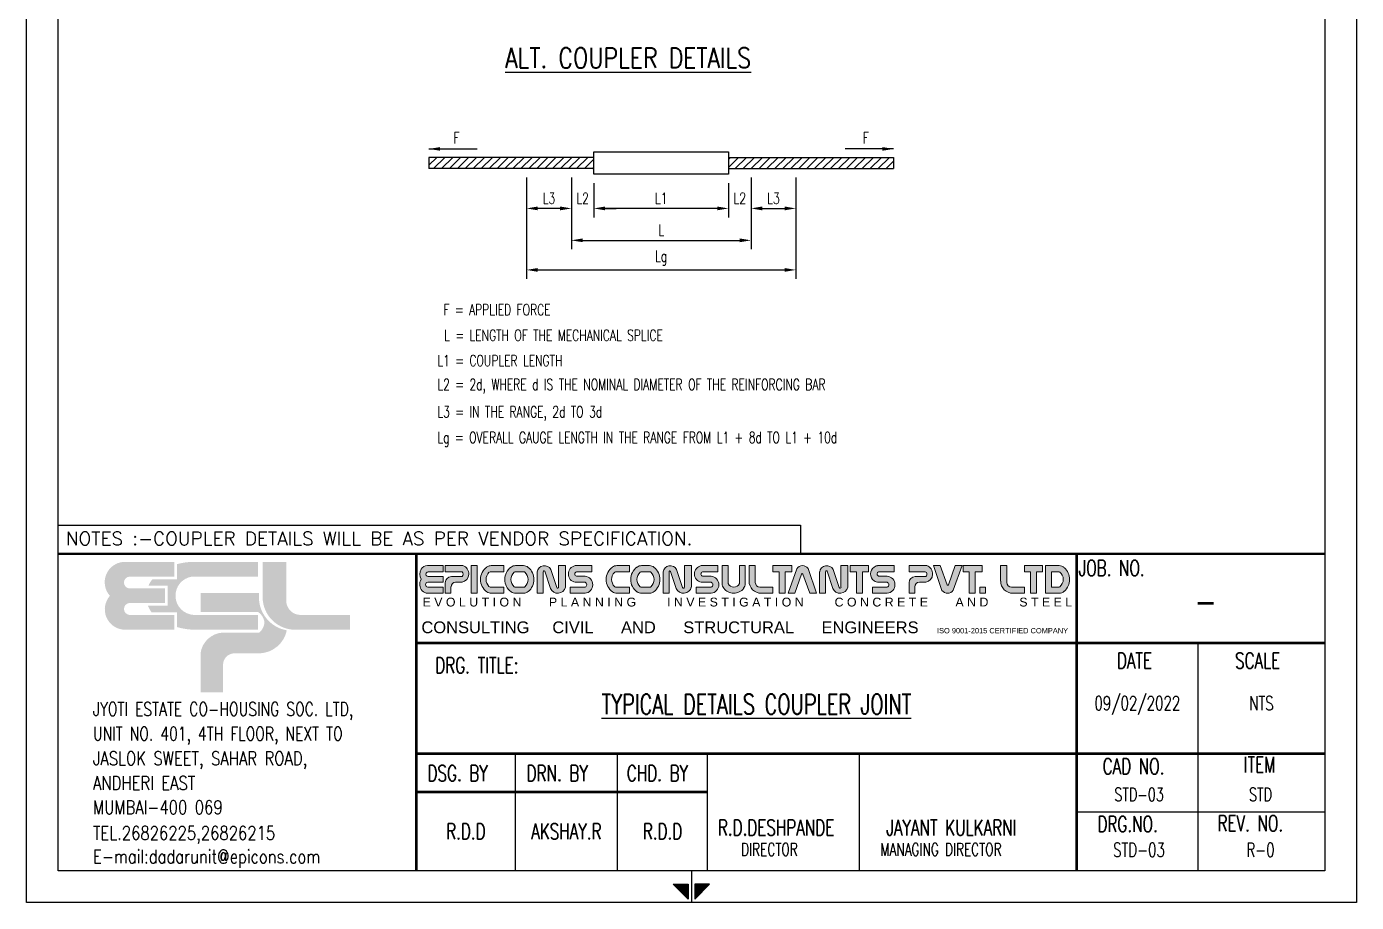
# Model space of a CAD drawing. Header units: inches. Extents: x -106001 to -76391, y -23486 to 18391.
# Drawn here: x -106001 to -76391, y -23486 to -3978 of the extents above; entities that cross this region are included whole.
import ezdxf
from ezdxf.enums import TextEntityAlignment as Align

# ---------------------------------------------------------------- set-up
doc = ezdxf.new("R2010")
doc.units = ezdxf.units.IN
doc.header["$LTSCALE"] = 500
doc.header["$MEASUREMENT"] = 0
doc.header["$PDMODE"] = 35
doc.layers.add('00 ECPL LOGO', color=250, linetype='Continuous', lineweight=20)
doc.layers.add('00 ELEV-2', color=9, linetype='Continuous', lineweight=30)
for name, color, linetype in [('3CONRED', 1, 'Continuous'), ('PNA', 8, 'Continuous'), ('S-COLUMN', 1, 'Continuous'), ('S-COLUMN HATCH', 8, 'Continuous'), ('S-DIM-1', 5, 'Continuous'), ('S-TEXT-1', 4, 'Continuous'), ('S-TITIL', 6, 'Continuous'), ('TEXT', 7, 'Continuous'), ('TEXT (SHEET)', 4, 'Continuous'), ('TEXT NORMAL', 4, 'Continuous'), ('TITLE', 6, 'Continuous'), ('TXT1', 2, 'Continuous')]:
    doc.layers.add(name, color=color, linetype=linetype)
doc.styles.add('ROMAND', font='simplex.shx')
doc.styles.add('ROMANS', font='simplex.shx', dxfattribs={"width": 0.7})
doc.styles.add('SEC. TEXT', font='arial.ttf', dxfattribs={"height": 180})
doc.dimstyles.new('dim10', dxfattribs={"dimtxt": 250, "dimasz": 250, "dimexe": 200, "dimexo": 200, "dimgap": 100, "dimtad": 1, "dimdec": 0, "dimlfac": 0.1, "dimzin": 0, "dimdsep": 46, "dimtxsty": 'ROMANS', "dimcen": 0, "dimclrd": 5, "dimclre": 5, "dimclrt": 4, "dimadec": 0, "dimazin": 0, "dimtfac": 1, "dimtdec": 0, "dimtix": 1, "dimtofl": 0, "dimtmove": 2, "dimatfit": 3, "dimfxl": 0, "dimtolj": 1, "dimtzin": 0, "dimlwd": -1, "dimlwe": -1, "dimarcsym": 0})
pattern_1 = [(45, (-131009.66, -11159.05), (-88.38835, 88.38835), [])]

# ---------------------------------------------------------------- blocks, each defined once
blk = doc.blocks.new('*D6')
at = {"layer": 'Defpoints', "color": 0}
for p in [(-93371, -7267), (-90371, -7267), (-93371, -8028)]:
    blk.add_point(p, dxfattribs=at)
at = {"layer": 'S-DIM-1', "color": 5}
for p, q in [((-93371, -7467), (-93371, -8228)), ((-90371, -7467), (-90371, -8228)), ((-90621, -8028), (-93121, -8028))]:
    blk.add_line(p, q, dxfattribs=at)
for points in [[(-93121, -7986), (-93121, -8070), (-93371, -8028)], [(-90621, -8070), (-90621, -7986), (-90371, -8028)]]:
    blk.add_solid(points, dxfattribs=at)
at = {"layer": 'S-DIM-1', "color": 4, "insert": (-91871, -7803), "char_height": 250, "attachment_point": 5, "style": 'ROMANS'}
blk.add_mtext('\\A1;L1', dxfattribs=at)
blk = doc.blocks.new('*D7')
at = {"layer": 'Defpoints', "color": 0}
for p in [(-90371, -7267), (-89871, -7142), (-89871, -8028)]:
    blk.add_point(p, dxfattribs=at)
at = {"layer": 'S-DIM-1', "color": 5}
for p, q in [((-89871, -7342), (-89871, -8228)), ((-90371, -7467), (-90371, -8228)), ((-90621, -8028), (-90871, -8028)), ((-89621, -8028), (-89371, -8028))]:
    blk.add_line(p, q, dxfattribs=at)
for points in [[(-90621, -8070), (-90621, -7986), (-90371, -8028)], [(-89621, -7986), (-89621, -8070), (-89871, -8028)]]:
    blk.add_solid(points, dxfattribs=at)
at = {"layer": 'S-DIM-1', "color": 4, "insert": (-90121, -7803), "char_height": 250, "attachment_point": 5, "style": 'ROMANS'}
blk.add_mtext('\\A1;L2', dxfattribs=at)
blk = doc.blocks.new('*D8')
at = {"layer": 'Defpoints', "color": 0}
for p in [(-89871, -7142), (-88871, -7142), (-88871, -8028)]:
    blk.add_point(p, dxfattribs=at)
at = {"layer": 'S-DIM-1', "color": 5}
for p, q in [((-89871, -7342), (-89871, -8228)), ((-88871, -7342), (-88871, -8228)), ((-89621, -8028), (-89121, -8028))]:
    blk.add_line(p, q, dxfattribs=at)
for points in [[(-89621, -7986), (-89621, -8070), (-89871, -8028)], [(-89121, -8070), (-89121, -7986), (-88871, -8028)]]:
    blk.add_solid(points, dxfattribs=at)
at = {"layer": 'S-DIM-1', "color": 4, "insert": (-89371, -7803), "char_height": 250, "attachment_point": 5, "style": 'ROMANS'}
blk.add_mtext('\\A1;L3', dxfattribs=at)
blk = doc.blocks.new('*D9')
at = {"layer": 'Defpoints', "color": 0}
for p in [(-93871, -7142), (-93371, -7267), (-93871, -8028)]:
    blk.add_point(p, dxfattribs=at)
at = {"layer": 'S-DIM-1', "color": 5}
for p, q in [((-93871, -7342), (-93871, -8228)), ((-93371, -7467), (-93371, -8228)), ((-94121, -8028), (-94371, -8028)), ((-93121, -8028), (-92871, -8028))]:
    blk.add_line(p, q, dxfattribs=at)
for points in [[(-94121, -8070), (-94121, -7986), (-93871, -8028)], [(-93121, -7986), (-93121, -8070), (-93371, -8028)]]:
    blk.add_solid(points, dxfattribs=at)
at = {"layer": 'S-DIM-1', "color": 4, "insert": (-93621, -7803), "char_height": 250, "attachment_point": 5, "style": 'ROMANS'}
blk.add_mtext('\\A1;L2', dxfattribs=at)
blk = doc.blocks.new('*D10')
at = {"layer": 'Defpoints', "color": 0}
for p in [(-94871, -7142), (-93871, -7142), (-94871, -8028)]:
    blk.add_point(p, dxfattribs=at)
at = {"layer": 'S-DIM-1', "color": 5}
for p, q in [((-94871, -7342), (-94871, -8228)), ((-93871, -7342), (-93871, -8228)), ((-94121, -8028), (-94621, -8028))]:
    blk.add_line(p, q, dxfattribs=at)
for points in [[(-94621, -7986), (-94621, -8070), (-94871, -8028)], [(-94121, -8070), (-94121, -7986), (-93871, -8028)]]:
    blk.add_solid(points, dxfattribs=at)
at = {"layer": 'S-DIM-1', "color": 4, "insert": (-94371, -7803), "char_height": 250, "attachment_point": 5, "style": 'ROMANS'}
blk.add_mtext('\\A1;L3', dxfattribs=at)
blk = doc.blocks.new('*D11')
at = {"layer": 'Defpoints', "color": 0}
for p in [(-94871, -7142), (-88871, -7142), (-88871, -9398)]:
    blk.add_point(p, dxfattribs=at)
at = {"layer": 'S-DIM-1', "color": 5}
for p, q in [((-94871, -7342), (-94871, -9598)), ((-88871, -7342), (-88871, -9598)), ((-94621, -9398), (-89121, -9398))]:
    blk.add_line(p, q, dxfattribs=at)
for points in [[(-94621, -9356), (-94621, -9439), (-94871, -9398)], [(-89121, -9439), (-89121, -9356), (-88871, -9398)]]:
    blk.add_solid(points, dxfattribs=at)
at = {"layer": 'S-DIM-1', "color": 4, "insert": (-91871, -9131), "char_height": 250, "attachment_point": 5, "style": 'ROMANS'}
blk.add_mtext('\\A1;Lg', dxfattribs=at)
blk = doc.blocks.new('*D12')
at = {"layer": 'Defpoints', "color": 0}
for p in [(-93871, -7142), (-89871, -7142), (-89871, -8739)]:
    blk.add_point(p, dxfattribs=at)
at = {"layer": 'S-DIM-1', "color": 5}
for p, q in [((-93871, -7342), (-93871, -8939)), ((-89871, -7342), (-89871, -8939)), ((-93621, -8739), (-90121, -8739))]:
    blk.add_line(p, q, dxfattribs=at)
for points in [[(-93621, -8697), (-93621, -8780), (-93871, -8739)], [(-90121, -8780), (-90121, -8697), (-89871, -8739)]]:
    blk.add_solid(points, dxfattribs=at)
at = {"layer": 'S-DIM-1', "color": 4, "insert": (-91871, -8514), "char_height": 250, "attachment_point": 5, "style": 'ROMANS'}
blk.add_mtext('\\A1;L', dxfattribs=at)
blk = doc.blocks.new('MID')
at = {"layer": 'TEXT'}
for p, q in [((8.94, 1.07), (4.27, 5.74)), ((4.27, 5.74), (4.27, 1.07)), ((0, 0), (10, 0)), ((4.27, 1.07), (8.94, 1.07)), ((8.94, -1.07), (4.27, -5.74)), ((4.27, -1.07), (8.94, -1.07)), ((4.27, -5.74), (4.27, -1.07))]:
    blk.add_line(p, q, dxfattribs=at)
for points in [[(4.27, 5.74), (8.94, 1.07), (4.27, 1.07)], [(4.27, -5.74), (8.94, -1.07), (4.27, -1.07)]]:
    blk.add_solid(points, dxfattribs=at)
blk = doc.blocks.new('ecpl logo')
at = {"layer": '00 ECPL LOGO'}
for color, points in [(256, [(351, -827, 0.621111), (586, -1401), (1442, -1401), (1442, -1151), (682, -1151, -0.917622), (682, -948), (1285, -948), (1285, -702), (682, -702, -0.926164), (682, -501), (1442, -501), (1442, -251), (581, -251, 0.621111), (351, -827)]), (152, [(2940, -251), (2940, -863, 0.384329), (3453, -1401), (4422, -1401), (4422, -1151), (3582, -1151, -0.414214), (3340, -908), (3340, -251)]), (140, [(1887, -779), (1887, -1102), (2862, -1102, -0.232111), (2971, -1281, -0.194401), (2883, -1450), (2269, -1450, 0.364674), (1887, -1802), (1887, -2463), (2269, -2463), (2269, -1996, -0.414214), (2462, -1802), (2899, -1802, 0.338499), (3350, -1412, -0.371272), (2877, -839), (2877, -779)])]:
    blk.add_hatch(color=color, dxfattribs=at).paths.add_polyline_path(points)
h = blk.add_hatch(color=253, dxfattribs=at)
h.dxf.hatch_style = 1
h.paths.add_polyline_path([(995, -993, 0.07148), (1056, -1106), (1486, -1106), (1486, -1356, 0.065387), (1776, -1401), (2862, -1401), (2862, -1151), (1776, -1151, -0.910826), (1742, -501), (2862, -501), (2862, -251), (1776, -251, 0.069483), (1486, -291), (1486, -546), (1071, -546, 0.072407), (1003, -657), (1329, -657), (1329, -993)])
blk = doc.blocks.new('A4')
at = {"layer": '00 ECPL LOGO'}
h = blk.add_hatch(color=7, dxfattribs=at)
h.dxf.hatch_style = 1
h.paths.add_polyline_path([(247453, 1047), (247453, 1139), (247221, 1139, 0.261636), (247124, 1085, 0.285841), (247126, 937, 0.344902), (247143, 764, 0.204992), (247225, 729), (247453, 729), (247453, 820), (247230, 820, -1), (247225, 894), (247453, 894), (247453, 977), (247230, 977, -1), (247229, 1047)])
h = blk.add_hatch(color=7, dxfattribs=at)
h.dxf.hatch_style = 1
h.paths.add_polyline_path([(247745, 1139), (247483, 1139), (247483, 1047), (247732, 1047, -0.440545), (247732, 977), (247574, 977, 0.414214), (247483, 886), (247483, 729), (247568, 729), (247568, 825, -0.414214), (247637, 894), (247732, 894, 0.757811)])
h.paths.add_polyline_path([(247957, 1139), (247868, 1139), (247868, 729), (247957, 729)])
h.paths.add_polyline_path([(248355, 1139), (248167, 1139, 0.154275), (248102, 1119, 0.519672), (248102, 750, 0.154275), (248167, 729), (248355, 729), (248355, 820), (248148, 820, -0.210356), (248131, 828, -0.388707), (248131, 1039, -0.210356), (248148, 1047), (248355, 1047)])
h.paths.add_polyline_path([(248643, 1139), (248527, 1139, 0.159018), (248460, 1118, 0.507969), (248460, 751, 0.159018), (248527, 729), (248643, 729, 0.173791), (248715, 755, 0.472311), (248715, 1114, 0.173791)])
h.paths.add_polyline_path([(248651, 1047, -0.185052), (248666, 1041, -0.445894), (248666, 826, -0.185052), (248651, 820), (248522, 820, -0.185052), (248507, 826, -0.445894), (248507, 1041, -0.185052), (248522, 1047)], flags=16)
h.paths.add_polyline_path([(249049, 1084, 0.723435), (248849, 1047), (248849, 729), (248938, 729), (248938, 1047, -0.723435), (248960, 1056), (249044, 801, 0.724077), (249268, 820), (249268, 1139), (249166, 1139), (249166, 822, -0.755661), (249139, 813)])
h.paths.add_polyline_path([(249659, 1139), (249413, 1139, 0.823713), (249413, 892), (249558, 892, -0.713272), (249558, 820), (249337, 820), (249337, 729), (249558, 729, 0.900309), (249558, 984), (249430, 984, -0.746931), (249430, 1047), (249659, 1047)])
h = blk.add_hatch(color=7, dxfattribs=at)
h.dxf.hatch_style = 1
h.paths.add_polyline_path([(250219, 1139), (250031, 1139, 0.154275), (249966, 1119, 0.519672), (249966, 750, 0.154275), (250031, 729), (250219, 729), (250219, 820), (250011, 820, -0.210932), (249995, 828, -0.385278), (249994, 1039, -0.212895), (250011, 1047), (250219, 1047)])
h.paths.add_polyline_path([(250585, 1114, 0.173792), (250513, 1139), (250397, 1139, 0.159018), (250330, 1118, 0.507969), (250330, 751, 0.159018), (250397, 729), (250513, 729, 0.173792), (250585, 755, 0.472311)])
h.paths.add_polyline_path([(250521, 1047, -0.185053), (250536, 1041, -0.445893), (250536, 826, -0.185053), (250521, 820), (250392, 820, -0.185053), (250377, 826, -0.445893), (250377, 1041, -0.185053), (250392, 1047)], flags=16)
h.paths.add_polyline_path([(250717, 1047), (250717, 729), (250806, 729), (250806, 1047, -0.436861), (250818, 1060, -0.319738), (250829, 1052), (250912, 801, 0.724077), (251136, 820), (251136, 1139), (251034, 1139), (251034, 822, -0.755661), (251007, 813), (250917, 1084, 0.723435)])
h.paths.add_polyline_path([(251530, 1139), (251284, 1139, 0.823713), (251284, 892), (251429, 892, -0.713272), (251429, 820), (251208, 820), (251208, 729), (251429, 729, 0.900309), (251429, 984), (251302, 984, -0.746931), (251302, 1047), (251530, 1047)])
h.paths.add_polyline_path([(251683, 1139), (251595, 1139), (251595, 872, 0.160106), (251617, 804, 0.505303), (251913, 804, 0.160106), (251935, 872), (251935, 1139), (251849, 1139), (251849, 872, -0.621318), (251683, 872)])
h.paths.add_polyline_path([(252085, 1139), (251992, 1139), (251992, 911, 0.414214), (252175, 729), (252347, 729), (252347, 820), (252154, 820, -0.414214), (252085, 889)])
h.paths.add_polyline_path([(252628, 1139), (252347, 1139), (252347, 1049), (252439, 1049), (252439, 729), (252527, 729), (252527, 1049), (252628, 1049)])
h.paths.add_polyline_path([(252869, 1097, 0.539211), (252702, 1092), (252571, 729), (252674, 729), (252771, 1014, -0.708617), (252793, 1014), (252895, 729), (252994, 729)])
h.paths.add_polyline_path([(253241, 1084, 0.723435), (253040, 1047), (253040, 729), (253129, 729), (253129, 1047, -0.723435), (253151, 1056), (253235, 801, 0.724077), (253459, 820), (253459, 1139), (253357, 1139), (253357, 822, -0.755661), (253330, 813)])
h.paths.add_polyline_path([(253764, 1139), (253495, 1139), (253495, 1049), (253587, 1049), (253587, 729), (253676, 729), (253676, 1049), (253764, 1049)])
h.paths.add_polyline_path([(254145, 1139), (253916, 1139, 0.157568), (253849, 1118, 0.511532), (253849, 913, 0.157569), (253916, 892), (254044, 892, -0.713272), (254044, 820), (253823, 820), (253823, 729), (254044, 729, 0.900308), (254044, 984), (253921, 984), (253917, 984, -0.722204), (253917, 1049), (254145, 1049)])
h = blk.add_hatch(color=7, dxfattribs=at)
h.dxf.hatch_style = 1
h.paths.add_polyline_path([(254630, 1139), (254369, 1139), (254369, 1047), (254607, 1047, -0.270444), (254627, 1035, -0.26297), (254627, 989, -0.270444), (254607, 977), (254460, 977, 0.414214), (254369, 886), (254369, 729), (254454, 729), (254454, 825, -0.414214), (254522, 894), (254618, 894, 0.757811)])
h.paths.add_polyline_path([(254830, 1139), (254731, 1139), (254856, 772, 0.539211), (255024, 777), (255155, 1139), (255051, 1139), (254954, 855, -0.708617), (254932, 855)])
h.paths.add_polyline_path([(255452, 1139), (255171, 1139), (255171, 1049), (255262, 1049), (255262, 729), (255351, 729), (255351, 1049), (255452, 1049)])
h.paths.add_polyline_path([(255820, 1139), (255727, 1139), (255727, 911, 0.414214), (255910, 729), (256082, 729), (256082, 820), (255889, 820, -0.414214), (255820, 889)])
h.paths.add_polyline_path([(255502, 820), (255418, 820), (255418, 729), (255502, 729)])
h = blk.add_hatch(color=7, dxfattribs=at)
h.dxf.hatch_style = 1
h.paths.add_polyline_path([(256082, 1139), (256082, 1049), (256173, 1049), (256173, 729), (256262, 729), (256262, 1049), (256350, 1049), (256350, 1139)])
h.paths.add_polyline_path([(256394, 1139), (256394, 729), (256595, 729, 0.189446), (256673, 760, 0.435754), (256673, 1109, 0.189446), (256595, 1139)])
h.paths.add_polyline_path([(256598, 1049, -0.519112), (256598, 820), (256481, 820), (256481, 1049)], flags=16)
at = {"layer": '00 ECPL LOGO', "color": 7}
for p, q in [((247453, 1139), (247221, 1139)), ((247230, 1047), (247453, 1047)), ((247453, 1047), (247453, 1139)), ((247745, 1139), (247483, 1139)), ((247483, 1139), (247483, 1047)), ((247732, 1047), (247483, 1047)), ((247868, 1139), (247957, 1139)), ((247868, 1139), (247868, 729)), ((247957, 1139), (247957, 729)), ((248148, 1047), (248355, 1047)), ((248167, 1139), (248355, 1139)), ((248355, 1047), (248355, 1139)), ((248522, 1047), (248651, 1047)), ((248527, 1139), (248643, 1139)), ((248849, 1047), (248849, 729)), ((248938, 1047), (248938, 729)), ((248960, 1056), (249044, 801)), ((249049, 1084), (249139, 813)), ((249166, 1139), (249268, 1139)), ((249268, 1139), (249166, 1139)), ((249166, 1139), (249166, 820)), ((249268, 1139), (249268, 820)), ((249268, 1047), (249268, 1047)), ((249413, 1139), (249659, 1139)), ((249659, 1139), (249413, 1139)), ((249430, 1047), (249659, 1047)), ((249659, 1047), (249659, 1139)), ((250011, 1047), (250219, 1047)), ((250219, 1139), (250031, 1139)), ((250219, 1047), (250219, 1139)), ((250392, 1047), (250521, 1047)), ((250397, 1139), (250513, 1139)), ((250717, 1047), (250717, 729)), ((250806, 1047), (250806, 729)), ((250829, 1052), (250912, 801)), ((250917, 1084), (251007, 813)), ((251034, 1139), (251136, 1139)), ((251034, 1139), (251136, 1139)), ((251136, 1139), (251034, 1139)), ((251034, 1139), (251034, 820)), ((251136, 1139), (251136, 820)), ((251136, 1047), (251136, 1047)), ((251284, 1139), (251530, 1139)), ((251284, 1139), (251530, 1139)), ((251530, 1139), (251284, 1139)), ((251302, 1047), (251530, 1047)), ((251530, 1047), (251530, 1139)), ((251595, 1139), (251683, 1139)), ((251683, 1139), (251595, 1139)), ((251595, 1139), (251595, 872)), ((251683, 1139), (251683, 872)), ((251849, 1139), (251935, 1139)), ((251935, 1139), (251849, 1139)), ((251849, 1139), (251849, 872)), ((251935, 1139), (251935, 872)), ((251992, 1139), (252085, 1139)), ((252085, 1139), (251992, 1139)), ((251992, 911), (251992, 1139)), ((252085, 889), (252085, 1139)), ((252347, 1139), (252628, 1139)), ((252628, 1139), (252347, 1139)), ((252347, 1139), (252347, 1049)), ((252347, 1049), (252439, 1049)), ((252439, 729), (252439, 1049)), ((252527, 729), (252527, 1049)), ((252527, 1049), (252628, 1049)), ((252571, 729), (252702, 1092)), ((252628, 1139), (252628, 1049)), ((252674, 729), (252771, 1014)), ((252895, 729), (252793, 1014)), ((252994, 729), (252869, 1097)), ((253040, 1047), (253040, 729)), ((253129, 1047), (253129, 729)), ((253151, 1056), (253235, 801)), ((253241, 1084), (253330, 813)), ((253357, 1139), (253459, 1139)), ((253357, 1139), (253459, 1139)), ((253459, 1139), (253357, 1139)), ((253357, 1139), (253459, 1139)), ((253357, 1139), (253357, 820)), ((253459, 1139), (253459, 820)), ((253459, 1047), (253459, 1047)), ((253495, 1139), (253764, 1139)), ((253764, 1139), (253495, 1139)), ((253495, 1139), (253764, 1139)), ((253495, 1139), (253764, 1139)), ((253764, 1139), (253495, 1139)), ((253495, 1139), (253495, 1049)), ((253495, 1049), (253587, 1049)), ((253495, 1049), (253587, 1049)), ((253587, 729), (253587, 1049)), ((253676, 729), (253676, 1049)), ((253676, 1049), (253764, 1049)), ((253676, 1049), (253764, 1049)), ((253764, 1139), (253764, 1049)), ((253899, 1139), (254145, 1139)), ((253899, 1139), (254145, 1139)), ((254145, 1139), (253916, 1139)), ((253917, 1049), (254145, 1049)), ((254145, 1047), (254145, 1139)), ((254630, 1139), (254369, 1139)), ((254369, 1139), (254369, 1047)), ((254607, 1047), (254369, 1047)), ((254830, 1139), (254731, 1139)), ((254830, 1139), (254731, 1139)), ((254731, 1139), (254856, 772)), ((254830, 1139), (254932, 855)), ((255051, 1139), (254954, 855)), ((255155, 1139), (255024, 777)), ((255155, 1139), (255051, 1139)), ((255097, 1139), (255051, 1139)), ((255155, 1139), (255051, 1139)), ((255171, 1139), (255452, 1139)), ((255452, 1139), (255171, 1139)), ((255171, 1139), (255452, 1139)), ((255171, 1139), (255452, 1139)), ((255171, 1139), (255452, 1139)), ((255171, 1139), (255171, 1049)), ((255171, 1049), (255262, 1049)), ((255171, 1049), (255262, 1049)), ((255262, 729), (255262, 1049)), ((255351, 729), (255351, 1049)), ((255351, 1049), (255452, 1049)), ((255351, 1049), (255452, 1049)), ((255452, 1139), (255452, 1049)), ((255727, 1139), (255820, 1139)), ((255820, 1139), (255727, 1139)), ((255727, 911), (255727, 1139)), ((255820, 889), (255820, 1139)), ((256082, 1139), (256350, 1139)), ((256350, 1139), (256082, 1139)), ((256082, 1139), (256082, 1049)), ((256082, 1049), (256173, 1049)), ((256173, 1049), (256082, 1049)), ((256173, 729), (256173, 1049)), ((256262, 729), (256262, 1049)), ((256262, 1049), (256350, 1049)), ((256262, 1049), (256350, 1049)), ((256350, 1049), (256262, 1049)), ((256350, 1139), (256350, 1049)), ((256394, 1139), (256595, 1139)), ((256394, 1139), (256394, 729)), ((256481, 1049), (256481, 820)), ((256481, 1049), (256590, 1049)), ((247225, 894), (247453, 894)), ((247453, 820), (247225, 820)), ((247453, 977), (247230, 977)), ((247453, 894), (247453, 977)), ((247453, 729), (247453, 820)), ((247483, 886), (247483, 729)), ((247568, 825), (247568, 729)), ((247732, 977), (247574, 977)), ((247637, 894), (247732, 894)), ((248148, 820), (248355, 820)), ((248355, 729), (248355, 820)), ((248522, 820), (248651, 820)), ((249268, 820), (249268, 820)), ((249337, 729), (249337, 820)), ((249337, 820), (249558, 820)), ((249558, 892), (249413, 892)), ((249558, 984), (249430, 984)), ((250011, 820), (250219, 820)), ((250219, 729), (250219, 820)), ((250392, 820), (250521, 820)), ((251208, 729), (251208, 820)), ((251208, 820), (251429, 820)), ((251208, 820), (251429, 820)), ((251429, 892), (251284, 892)), ((251429, 984), (251302, 984)), ((252154, 820), (252347, 820)), ((252347, 820), (252347, 729)), ((253459, 820), (253459, 820)), ((253823, 729), (253823, 820)), ((253823, 820), (254044, 820)), ((253823, 820), (254044, 820)), ((253823, 820), (254044, 820)), ((254044, 892), (253899, 892)), ((253916, 892), (254034, 892)), ((254044, 984), (253917, 984)), ((253921, 984), (254044, 984)), ((254369, 886), (254369, 729)), ((254454, 825), (254454, 729)), ((254607, 977), (254460, 977)), ((254522, 894), (254618, 894)), ((255889, 820), (256082, 820)), ((256082, 820), (256082, 729)), ((256481, 820), (256590, 820)), ((247225, 729), (247453, 729)), ((247483, 729), (247568, 729)), ((247868, 729), (247957, 729)), ((248167, 729), (248355, 729)), ((248643, 729), (248527, 729)), ((248849, 729), (248938, 729)), ((249148, 729), (249166, 729)), ((249166, 730), (249166, 729)), ((249337, 729), (249558, 729)), ((249337, 729), (249558, 729)), ((250031, 729), (250219, 729)), ((250397, 729), (250513, 729)), ((250717, 729), (250806, 729)), ((250717, 729), (250806, 729)), ((250717, 729), (250806, 729)), ((251208, 729), (251429, 729)), ((251208, 729), (251429, 729)), ((251208, 729), (251429, 729)), ((252175, 729), (252347, 729)), ((252175, 729), (252347, 729)), ((252439, 729), (252527, 729)), ((252439, 729), (252527, 729)), ((252571, 729), (252674, 729)), ((252628, 729), (252674, 729)), ((252895, 729), (252994, 729)), ((252895, 729), (252994, 729)), ((253040, 729), (253129, 729)), ((253040, 729), (253129, 729)), ((253040, 729), (253129, 729)), ((253587, 729), (253676, 729)), ((253587, 729), (253676, 729)), ((253587, 729), (253676, 729)), ((253587, 729), (253676, 729)), ((253823, 729), (254044, 729)), ((253823, 729), (254044, 729)), ((253823, 729), (254044, 729)), ((253823, 729), (254044, 729)), ((253823, 729), (254044, 729)), ((254369, 729), (254454, 729)), ((255262, 729), (255351, 729)), ((255262, 729), (255351, 729)), ((255262, 729), (255351, 729)), ((255910, 729), (256082, 729)), ((255910, 729), (256082, 729)), ((256173, 729), (256262, 729)), ((256173, 729), (256262, 729)), ((256173, 729), (256262, 729)), ((256173, 729), (256262, 729)), ((256187, 729), (256262, 729)), ((256187, 729), (256262, 729)), ((256187, 729), (256262, 729)), ((256187, 729), (256262, 729)), ((256394, 729), (256595, 729))]:
    blk.add_line(p, q, dxfattribs=at)
blk.add_lwpolyline([(255418, 820), (255502, 820), (255502, 729), (255418, 729)], close=True, dxfattribs=at)
for centre, radius, start, end in [((247244, 1012), 140, 148.648, 212.4563), ((247221, 1026), 114, 90, 148.648), ((247230, 1012), 34.7, 88.7637, 271.2363), ((247704, 1018), 128, 282.7188, 71.3398), ((247700, 1012), 47, 312.4487, 47.5513), ((248232, 934), 225, 125.0807, 234.9193), ((248247, 934), 157, 137.5171, 222.4829), ((248167, 1026), 114, 90, 125.0807), ((248148, 1024), 22.8, 90, 137.5171), ((248593, 934), 227, 126.1417, 233.8583), ((248603, 934), 144, 131.9364, 228.0636), ((248527, 1026), 114, 90, 126.1417), ((248522, 1024), 22.8, 90, 131.9364), ((248643, 1026), 114, 50.5638, 90), ((248651, 1024), 22.8, 48.0636, 90), ((248569, 934), 144, 311.9364, 48.0636), ((248568, 934), 232, 309.4362, 50.5638), ((248955, 1032), 107, 28.75, 172.2831), ((248950, 1048), 12.7, 40.0191, 183.5523), ((249437, 1016), 126, 101.0425, 258.9575), ((249440, 1015), 32.9, 106.4856, 253.5144), ((250095, 934), 225, 125.0807, 234.9193), ((250111, 934), 158, 138.0741, 222.3563), ((250031, 1026), 114, 90, 125.0807), ((250011, 1024), 22.8, 90, 138.0741), ((250463, 934), 227, 126.1417, 233.8583), ((250473, 934), 144, 131.9364, 228.0636), ((250397, 1026), 114, 90, 126.1417), ((250392, 1024), 22.8, 90, 131.9364), ((250513, 1026), 114, 50.5638, 90), ((250521, 1024), 22.8, 48.0636, 90), ((250439, 934), 144, 311.9364, 48.0636), ((250438, 934), 232, 309.4362, 50.5638), ((250823, 1032), 107, 28.75, 172.2831), ((250818, 1048), 12.7, 89.1577, 183.5523), ((250818, 1049), 11.4, 18.2334, 89.1577), ((251308, 1016), 126, 101.0425, 258.9575), ((251311, 1015), 32.9, 106.4856, 253.5144), ((252787, 1039), 100, 35.166, 148.5022), ((252782, 1010), 11.4, 19.7665, 161.0546), ((253147, 1032), 107, 28.75, 172.2831), ((253142, 1048), 12.7, 40.0191, 183.5523), ((253923, 1016), 126, 125.818, 234.182), ((253916, 1026), 114, 90, 125.818), ((253927, 1016), 34.4, 108.3261, 238.1957), ((253921, 1006), 22.8, 238.1957, 270), ((254607, 1024), 22.8, 29.4672, 90), ((254607, 1000), 22.8, 270, 330.5328), ((254590, 1018), 128, 282.7188, 71.3398), ((254586, 1012), 47, 330.5328, 29.4672), ((256590, 1026), 22.8, 51.4816, 90), ((256595, 1026), 114, 47.0907, 90), ((256517, 935), 140, 308.5184, 51.4816), ((256511, 934), 238, 312.9093, 47.0907), ((247244, 861), 140, 147.5437, 223.6612), ((247228, 857), 36.8, 94.0242, 265.9758), ((247574, 886), 91.1, 90, 180), ((247637, 825), 68.3, 90, 180), ((248148, 843), 22.8, 222.4829, 270), ((248522, 843), 22.8, 228.0636, 270), ((248651, 843), 22.8, 270, 311.9364), ((249153, 847), 118, 203.2219, 346.755), ((249151, 821), 15, 214.0796, 357.6127), ((249544, 856), 128, 276.006, 83.994), ((249546, 856), 37.8, 289.0016, 70.9984), ((250011, 843), 22.8, 222.3563, 270), ((250392, 843), 22.8, 228.0636, 270), ((250521, 843), 22.8, 270, 311.9364), ((251021, 847), 118, 203.2219, 346.8516), ((251019, 821), 15, 214.0796, 357.6127), ((251416, 856), 128, 276.006, 83.994), ((251417, 856), 37.8, 289.0016, 70.9984), ((251708, 872), 114, 180, 216.3848), ((251765, 913), 184, 216.3848, 323.6152), ((251766, 913), 92.7, 206.2931, 333.7069), ((251821, 872), 114, 323.6152, 0), ((252175, 911), 182, 180, 270), ((252154, 889), 68.3, 180, 270), ((253344, 847), 118, 203.2219, 346.755), ((253343, 821), 15, 214.0796, 357.6127), ((253916, 1006), 114, 234.182, 270), ((254031, 856), 128, 276.006, 83.994), ((254032, 856), 37.8, 289.0016, 70.9984), ((254460, 886), 91.1, 90, 180), ((254522, 825), 68.3, 90, 180), ((254943, 859), 11.4, 199.7665, 341.0546), ((255910, 911), 182, 180, 270), ((255889, 889), 68.3, 180, 270), ((256590, 843), 22.8, 270, 308.5184), ((247225, 843), 114, 223.6612, 270), ((248167, 843), 114, 234.9193, 270), ((248527, 843), 114, 233.8583, 270), ((248643, 843), 114, 270, 309.4362), ((250031, 843), 114, 234.9193, 270), ((250397, 843), 114, 233.8583, 270), ((250513, 843), 114, 270, 309.4362), ((254938, 829), 100, 215.166, 328.5022), ((256595, 843), 114, 270, 312.9093)]:
    blk.add_arc(centre, radius, start, end, dxfattribs=at)
at = {"layer": '3CONRED'}
blk.add_line((260538, -2522), (256855, -2522), dxfattribs=at)
at = {"layer": 'PNA', "color": 5}
for p, q in [((258658, -3392), (258658, -8)), ((248525, -3392), (248525, -1653)), ((250040, -3392), (250040, -1653)), ((251377, -3392), (251377, -1653)), ((253633, -3392), (253633, -1653))]:
    blk.add_line(p, q, dxfattribs=at)
at = {"layer": 'PNA', "color": 4}
blk.add_lwpolyline([(261008, -3862), (241268, -3862), (241268, 24056), (261008, 24056)], close=True, dxfattribs=at)
at = {"layer": 'PNA', "color": 3}
blk.add_lwpolyline([(260538, -3392), (241738, -3392), (241738, 23586), (260538, 23586)], close=True, dxfattribs=at)
at = {"layer": 'PNA', "color": 1, "const_width": 37.6}
for points in [[(241738, 1314), (260538, 1314)], [(247053, -3392), (247053, 1314)], [(256855, -3392), (256855, 1314)], [(247053, -8), (260538, -8)], [(247053, -1653), (260538, -1653)], [(247053, -2221), (251377, -2221)]]:
    blk.add_lwpolyline(points, dxfattribs=at)
at = {"layer": '00 ELEV-2', "xscale": 0.8756090370211822, "yscale": 0.8756090370211822, "zscale": 0.8756090370211822}
blk.add_blockref('ecpl logo', (242198, 1415), dxfattribs=at)
at = {"layer": 'TEXT (SHEET)', "color": 4, "xscale": 47, "yscale": 47, "zscale": 47, "rotation": 270}
blk.add_blockref('MID', (251138, -3392), dxfattribs=at)
at = {"layer": '00 ECPL LOGO', "color": 7, "attachment_point": 1, "style": 'SEC. TEXT'}
for s, insert, char_height, width in [('\\pt22;E V O L U T I O N        P L A N N I N G         I N V E S T I G A T I O N         C O N C R E T E        A N D         S T E E L', (247146, 664), 131.341, 390085.8), ('\\pt22;CONSULTING     CIVIL      AND      STRUCTURAL      ENGINEERS', (247129, 311), 175.12, 434094.76), ('\\pt22;ISO 9001-2015 CERTIFIED COMPANY', (254783, 213), 78.8, 380266.94)]:
    blk.add_mtext(s, dxfattribs=dict(at, insert=insert, char_height=char_height, width=width))
at = {"layer": 'S-TEXT-1', "style": 'ROMANS'}
for s, height, width, p in [('JYOTI ESTATE CO-HOUSING SOC. LTD,', 201.97, 0.75, (242254, -1091, 6)), ('UNIT NO. 401, 4TH FLOOR, NEXT TO', 201.97, 0.75, (242254, -1457, 6)), ('JASLOK SWEET, SAHAR ROAD,', 201.23, 0.8, (242254, -1823, 6)), ('ANDHERI EAST', 201.23, 0.8, (242254, -2188, 6)), ('MUMBAI-400 069', 201.23, 0.8, (242254, -2549, 6)), ('TEL.26826225,26826215', 201.23, 0.8, (242254, -2932, 6)), ('E-mail:dadarunit@epicons.com', 201.23, 0.8, (242254, -3281, 6))]:
    blk.add_text(s, height=height, dxfattribs=dict(at, width=width)).set_placement(p)
at = {"layer": 'TEXT (SHEET)', "style": 'ROMANS', "width": 0.7}
for s, height, p in [(' JOB. NO.', 235, (256773, 986)), ('DATE', 235, (257454, -389)), ('SCALE', 235, (259208, -389)), (' DRG. TITLE:', 235, (247223, -458)), ('CAD NO.', 235, (257242, -1958)), ('ITEM', 235, (259336, -1934)), (' DRG.NO.', 235, (257052, -2816)), (' REV. NO.', 235, (258835, -2804)), ('DIRECTOR', 188, (251875, -3168)), (' MANAGING DIRECTOR', 188, (253851, -3168))]:
    blk.add_text(s, height=height, dxfattribs=at).set_placement(p)
at = {"layer": 'TEXT NORMAL', "style": 'ROMANS', "width": 0.7}
for s, p in [(' DSG. BY', (247108, -2061)), (' DRN. BY', (248579, -2061)), (' CHD. BY', (250066, -2061))]:
    blk.add_text(s, height=235, dxfattribs=at).set_placement(p)
at = {"layer": 'TITLE', "color": 4, "style": 'ROMANS', "width": 0.7}
for s, p in [('R.D.DESHPANDE', (251531, -2868)), (' JAYANT KULKARNI', (253918, -2868))]:
    blk.add_text(s, height=235, dxfattribs=at).set_placement(p)

msp = doc.modelspace()

# ---------------------------------------------------------------- hatches: boundary and pattern name
at = {"layer": 'S-COLUMN HATCH'}
h = msp.add_hatch(dxfattribs=at)
h.set_pattern_fill('ANSI31', color=256, scale=1000)
h.set_pattern_definition(pattern_1)
h.paths.add_polyline_path([(-97043.3, -6891.6), (-93371.4, -6891.6), (-93371.4, -7141.6), (-97043.3, -7141.6)])
h = msp.add_hatch(dxfattribs=at)
h.set_pattern_fill('ANSI31', color=256, scale=1000)
h.set_pattern_definition(pattern_1)
h.paths.add_polyline_path([(-90371.4, -6891.6), (-86699.5, -6891.6), (-86699.5, -7141.6), (-90371.4, -7141.6)])

# ---------------------------------------------------------------- linework, layer by layer
at = {"layer": 'S-COLUMN'}
for p, q in [((-93371.4, -6891.6), (-97043.3, -6891.6)), ((-97043.3, -6891.6), (-97043.3, -7141.6)), ((-90371.4, -6891.6), (-86699.5, -6891.6)), ((-86699.5, -6891.6), (-86699.5, -7141.6)), ((-93371.4, -7141.6), (-97043.3, -7141.6)), ((-90371.4, -7141.6), (-86699.5, -7141.6))]:
    msp.add_line(p, q, dxfattribs=at)
msp.add_lwpolyline([(-93371.4, -6766.6), (-90371.4, -6766.6), (-90371.4, -7266.6), (-93371.4, -7266.6)], close=True, dxfattribs=at)
at = {"layer": 'TXT1', "color": 7}
msp.add_lwpolyline([(-105296.4, -15083.4), (-88767.7, -15083.4), (-88767.7, -15723.3), (-105296.4, -15723.3)], close=True, dxfattribs=at)

# ---------------------------------------------------------------- block references
at = {"xscale": 1.499999999999976, "yscale": 1.499999999999976, "zscale": 1.499999999999976}
msp.add_blockref('A4', (-467904, -17693.9), dxfattribs=at)

# ---------------------------------------------------------------- texts
at = {"layer": 'S-TEXT-1', "char_height": 250, "style": 'ROMANS'}
for s, insert, width, attachment_point in [('F', (-96362.9, -6329.5), 16150, 3), ('F', (-87380, -6329.5), 16150, 1), ('F = APPLIED FORCE', (-96718.7, -10159.2), 16150, 1), ('L = LENGTH OF THE MECHANICAL SPLICE\\P ', (-96702.2, -10729.8), 16150, 1), ('L1 = COUPLER LENGTH ', (-96853.1, -11293.4), 16150, 1), ('L2 = 2d, WHERE d IS THE NOMINAL DIAMETER OF THE REINFORCING BAR', (-96853.1, -11823.4), 19354.83, 1), ('L3 = IN THE RANGE, 2d TO 3d ', (-96853.1, -12434.9), 16150, 1), ('Lg = OVERALL GAUGE LENGTH IN THE RANGE FROM L1 + 8d TO L1 + 10d ', (-96853.1, -13004.7), 29820.605, 1)]:
    msp.add_mtext(s, dxfattribs=dict(at, insert=insert, width=width, attachment_point=attachment_point))
at = {"layer": 'S-TITIL', "style": 'ROMANS', "width": 0.8}
msp.add_text('%%UALT. COUPLER DETAILS', height=450, dxfattribs=at).set_placement((-92608.7, -4674.7), align=Align.MIDDLE)
at = {"layer": 'TEXT', "color": 1, "style": 'ROMANS', "width": 0.8}
msp.add_text('-', height=562.5, dxfattribs=at).set_placement((-79996.7, -16779.6, -11.3), align=Align.MIDDLE_LEFT)
at = {"layer": 'TEXT', "color": 1, "style": 'ROMANS', "width": 0.7}
msp.add_text('%%UTYPICAL DETAILS COUPLER JOINT', height=448.125, dxfattribs=at).set_placement((-89751.1, -19071.9), align=Align.MIDDLE_CENTER)
at = {"layer": 'TEXT', "color": 2, "style": 'ROMANS', "width": 0.7}
for s, height, p in [('09/02/2022', 312.5, (-81268.7, -19047.1, -11.3)), ('NTS', 312.5, (-78506.4, -19047.1, -11.3)), ('STD-03', 298.75, (-81229.7, -21080.9, -11.3)), ('STD', 298.75, (-78526.3, -21080.9, -11.3)), ('R.D.D', 352.5, (-96220.5, -21903.7, -11.3)), ('AKSHAY.R', 352.5, (-93980.1, -21903.7)), ('R.D.D', 352.5, (-91841.2, -21903.7)), ('STD-03', 312.5, (-81232.3, -22316.6, -11.3)), ('R-0', 312.5, (-78526.3, -22316.6, -11.3))]:
    msp.add_text(s, height=height, dxfattribs=at).set_placement(p, align=Align.MIDDLE_CENTER)
at = {"layer": 'TXT1', "insert": (-105126.7, -15230.3), "char_height": 300, "width": 29820.605, "attachment_point": 1, "style": 'ROMAND'}
msp.add_mtext('NOTES :-COUPLER DETAILS WILL BE AS PER VENDOR SPECIFICATION.', dxfattribs=at)

# ---------------------------------------------------------------- dimensions: what is measured, and where the dimension line sits
at = {"layer": 'S-DIM-1'}
for base, p1, p2, text, picture, middle in [((-94871.4, -8028), (-93871.4, -7141.6), (-94871.4, -7141.6), 'L3', '*D10', (-94371.4, -7803)), ((-88871.4, -9397.8), (-94871.4, -7141.6), (-88871.4, -7141.6), 'Lg', '*D11', (-91871.4, -9131.1)), ((-93871.4, -8028), (-93371.4, -7266.6), (-93871.4, -7141.6), 'L2', '*D9', (-93621.4, -7803)), ((-89871.4, -8738.6), (-93871.4, -7141.6), (-89871.4, -7141.6), 'L', '*D12', (-91871.4, -8513.6)), ((-93371.4, -8028), (-90371.4, -7266.6), (-93371.4, -7266.6), 'L1', '*D6', (-91871.4, -7803)), ((-89871.4, -8028), (-90371.4, -7266.6), (-89871.4, -7141.6), 'L2', '*D7', (-90121.4, -7803)), ((-88871.4, -8028), (-89871.4, -7141.6), (-88871.4, -7141.6), 'L3', '*D8', (-89371.4, -7803))]:
    dim = msp.add_linear_dim(base=base, p1=p1, p2=p2, text=text, dimstyle='dim10', override={"dimtxsty": 'ROMANS'}, dxfattribs=at)
    dim.commit()
    dim.dimension.update_dxf_attribs({"geometry": picture, "text_midpoint": middle})

# ---------------------------------------------------------------- leaders
at = {"layer": 'S-COLUMN'}
for points in [[(-97043.3, -6702.7), (-95967.5, -6702.7)], [(-86699.5, -6702.7), (-87775.3, -6702.7)]]:
    msp.add_leader(points, dimstyle='dim10', override={"dimgap": 100, "dimtad": 0}, dxfattribs=at)

doc.saveas('drawing.dxf')
